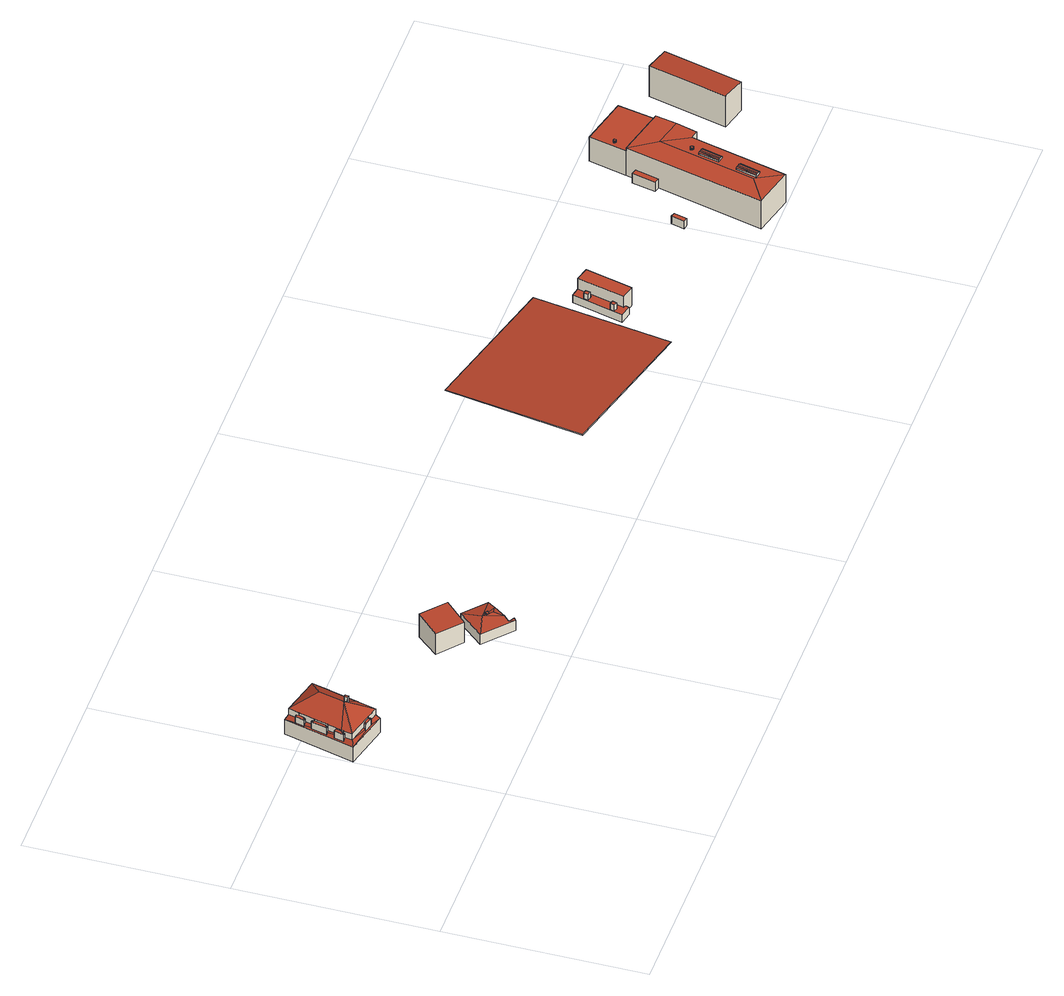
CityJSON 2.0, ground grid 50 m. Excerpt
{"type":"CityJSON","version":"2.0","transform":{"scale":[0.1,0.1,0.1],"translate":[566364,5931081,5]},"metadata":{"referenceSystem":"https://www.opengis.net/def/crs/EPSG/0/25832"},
"CityObjects":{
"building1":{"type":"Building","attributes":{"Grundfläche 2D":"217.127092","Grundhöhe NN":"5.490"},"children":["building1-1","building1-2","building1-3","building1-4","building1-5","building1-6","building1-7"],"geometry":[{"type":"MultiSurface","lod":"3","boundaries":[[[0,1,2]],[[0,3,4,5,6,7,8,9,10,11,12,13,14,15,16,17,18,19,20,1]],[[21,22,23,24,20,19]],[[25,26,27,28,29,30,20,24]],[[31,32,33,34,35,20,30,36,37]],[[32,31,38]],[[35,39,20]],[[40,41,2,1,20,39,42,43,38,31,44,45]],[[46,47,48,49,50,51,52,53]],[[54,55,56,57,58,59,51,50,49,48,47,46,53,60,61]],[[62,63,64,65,51]],[[51,59,66,67,64,63,62]],[[68,69,52]],[[52,69,70,53]],[[68,71,72,73,53,70,69]],[[71,68,65,74,75]],[[76,77,71,75,74]],[[76,74,65,64]],[[78,4,3,0,59,58,79,80]],[[78,81,82,83,84,85,86,57,56,87,88,89,10,9,8,7,6,5,4]],[[89,90,11,10]],[[13,12,11,90,91,92,93,94,95,14]],[[96,97,17,16,15,14,95,98,54,61]],[[97,99,100,19,18,17]],[[100,101,102,22,21,19]],[[102,103,60,53,24,23,22]],[[104,26,25,24,53,73,105,106,107]],[[104,108,27,26]],[[108,109,110,111,72,71,30,29,28,27]],[[112,37,36,30,71,77,113,114,115]],[[116,40,45,44,31,37,112,117,118,119,120]],[[2,41,40,116,121,76,64]],[[122,123,66,59,0,2,64,67,124,125]],[[126,127,52,51]],[[127,128,68,52]],[[128,129,65,68]],[[129,126,51,65]],[[129,128,127,126]]],"semantics":{"surfaces":[{"type":"RoofSurface"},{"type":"WallSurface"},{"type":"GroundSurface"}],"values":[0,0,0,0,0,0,0,0,0,0,0,0,0,0,0,0,0,0,1,1,1,1,1,1,1,1,1,1,1,1,1,1,1,1,1,1,1,2]}}]},
"building1-1":{"type":"BuildingInstallation","parents":["building1"],"geometry":[{"type":"MultiSurface","lod":"3","boundaries":[[[130,123,122,131]],[[125,124,132,133]],[[125,133,131,122]],[[134,133,132,124,67,63]],[[134,135,131,133]],[[66,123,130,131,135,62]]],"semantics":{"surfaces":[{"type":"RoofSurface"},{"type":"WallSurface"}],"values":[0,0,0,1,1,1]}}]},
"building1-2":{"type":"BuildingInstallation","parents":["building1"],"geometry":[{"type":"MultiSurface","lod":"3","boundaries":[[[136,137,106,105]],[[137,138,104,107,106]],[[138,108,104]],[[139,108,138]],[[108,139,111,110,109]],[[137,136,105,73,70,140]],[[140,69,138,137]],[[139,138,69,141]],[[111,139,141,72]]],"semantics":{"surfaces":[{"type":"RoofSurface"},{"type":"WallSurface"}],"values":[0,0,0,0,0,1,1,1,1]}}]},
"building1-3":{"type":"BuildingInstallation","parents":["building1"],"geometry":[{"type":"MultiSurface","lod":"3","boundaries":[[[85,142,143,86]],[[85,84,83,82,81,78,80,144,142]],[[79,144,80]],[[58,145,144,79]],[[145,146,142,144]],[[57,86,143,142,146,50]]],"semantics":{"surfaces":[{"type":"RoofSurface"},{"type":"WallSurface"}],"values":[0,0,0,1,1,1]}}]},
"building1-4":{"type":"BuildingInstallation","parents":["building1"],"geometry":[{"type":"MultiSurface","lod":"3","boundaries":[[[116,147,121]],[[120,119,147,116]],[[119,118,148,149]],[[149,147,119]],[[117,148,118]],[[117,112,148]],[[113,150,148,112,115,114]],[[151,148,150,113,77,75]],[[151,74,149,148]],[[74,152,147,149]],[[121,147,152,76]]],"semantics":{"surfaces":[{"type":"RoofSurface"},{"type":"WallSurface"}],"values":[0,0,0,0,0,0,0,1,1,1,1]}}]},
"building1-5":{"type":"BuildingInstallation","parents":["building1"],"geometry":[{"type":"MultiSurface","lod":"3","boundaries":[[[102,153,103]],[[101,153,102]],[[100,153,101]],[[100,99,154,153]],[[99,97,155,154]],[[96,155,97]],[[156,154,155,96,61,47]],[[156,157,153,154]],[[157,46,60,103,153]]],"semantics":{"surfaces":[{"type":"RoofSurface"},{"type":"WallSurface"}],"values":[0,0,0,0,0,0,1,1,1]}}]},
"building1-6":{"type":"BuildingInstallation","parents":["building1"],"geometry":[{"type":"MultiSurface","lod":"3","boundaries":[[[158,159,160,161]],[[161,160,34,33]],[[161,33,32]],[[161,32,38]],[[158,161,38,43]],[[159,158,43,42]],[[160,159,42,39]],[[39,35,160]],[[35,34,160]]],"semantics":{"surfaces":[{"type":"RoofSurface"},{"type":"WallSurface"}],"values":[0,1,1,1,1,1,1,1,1]}}]},
"building1-7":{"type":"BuildingInstallation","parents":["building1"],"geometry":[{"type":"MultiSurface","lod":"3","boundaries":[[[95,162,98]],[[94,162,95]],[[93,163,162,94]],[[93,92,163]],[[90,164,91]],[[91,164,163,92]],[[90,89,165,164]],[[88,87,165,89]],[[56,49,166,164,165,87]],[[166,167,163,164]],[[167,48,54,98,162,163]]],"semantics":{"surfaces":[{"type":"RoofSurface"},{"type":"WallSurface"}],"values":[0,0,0,0,0,0,0,0,1,1,1]}}]},
"building2":{"type":"Building","attributes":{"Grundfläche 2D":"53.828492","Grundhöhe NN":"5.615"},"geometry":[{"type":"Solid","lod":"3","boundaries":[[[[168,169,170,171]],[[172,173,171,170]],[[173,174,168,171]],[[174,175,169,168]],[[175,172,170,169]],[[175,174,173,172]]]],"semantics":{"surfaces":[{"type":"RoofSurface"},{"type":"WallSurface"},{"type":"GroundSurface"}],"values":[[0,1,1,1,1,2]]}}]},
"building3":{"type":"Building","attributes":{"Grundfläche 2D":"66.274351","Grundhöhe NN":"5.427"},"children":["building3-1"],"geometry":[{"type":"Solid","lod":"3","boundaries":[[[[176,177,178]],[[179,180,178,177,181]],[[182,177,176]],[[177,182,183,184,185]],[[186,184,183]],[[180,187,185]],[[188,189,177,185,187]],[[187,180,179,181,177,189,188]],[[190,191,176,178]],[[191,192,182,176]],[[192,193,183,182]],[[193,194,186,183]],[[194,195,184,186]],[[195,196,197,190,178,180,185,184]],[[191,190,197,196,195,194,193,192]]]],"semantics":{"surfaces":[{"type":"RoofSurface"},{"type":"WallSurface"},{"type":"GroundSurface"}],"values":[[0,0,0,0,0,0,0,0,1,1,1,1,1,1,2]]}}]},
"building3-1":{"type":"BuildingInstallation","parents":["building3"],"geometry":[{"type":"MultiSurface","lod":"3","boundaries":[[[198,199,200,201,202,203,204,205]],[[189,206,198,205,204,203,207,181]],[[206,208,199,198]],[[208,188,179,209,202,201,200,199]],[[209,207,203,202]]],"semantics":{"surfaces":[{"type":"RoofSurface"},{"type":"WallSurface"}],"values":[0,1,1,1,1]}}]},
"building4":{"type":"Building","attributes":{"Grundfläche 2D":"1404.163172","Grundhöhe NN":"8.769"},"geometry":[{"type":"Solid","lod":"3","boundaries":[[[[210,211,212,213]],[[214,215,211,210]],[[215,216,212,211]],[[216,217,213,212]],[[217,214,210,213]],[[216,215,214,217]]]],"semantics":{"surfaces":[{"type":"RoofSurface"},{"type":"WallSurface"},{"type":"GroundSurface"}],"values":[[0,1,1,1,1,2]]}}]},
"building5":{"type":"Building","attributes":{"Grundfläche 2D":"77.921356","Grundhöhe NN":"5.301"},"children":["building5-1","building5-2","building5-3"],"geometry":[{"type":"Solid","lod":"3","boundaries":[[[[218,219,220,221,222,223]],[[224,225,226,227,228]],[[218,223,229,230]],[[219,218,230,231]],[[220,219,231,232]],[[221,220,232,233]],[[224,228,234,235]],[[224,235,229,223,225]],[[225,223,222,226]],[[236,234,228,227,226,222,221,233]],[[234,236,233,232,231,230,229,235]]]],"semantics":{"surfaces":[{"type":"RoofSurface"},{"type":"WallSurface"},{"type":"GroundSurface"}],"values":[[0,0,1,1,1,1,1,1,1,1,2]]}}]},
"building5-1":{"type":"BuildingInstallation","parents":["building5"],"geometry":[{"type":"MultiSurface","lod":"3","boundaries":[[[237,238,239,240]],[[241,242,238,237]],[[243,241,237,240]],[[242,244,239,238]]],"semantics":{"surfaces":[{"type":"RoofSurface"},{"type":"WallSurface"}],"values":[0,1,1,1]}}]},
"building5-2":{"type":"BuildingInstallation","parents":["building5"],"geometry":[{"type":"MultiSurface","lod":"3","boundaries":[[[245,246,247,248]],[[243,240,248,247,249]],[[240,239,245,248]],[[250,246,245,239,244]],[[250,249,247,246]]],"semantics":{"surfaces":[{"type":"RoofSurface"},{"type":"WallSurface"}],"values":[0,1,1,1,1]}}]},
"building5-3":{"type":"BuildingInstallation","parents":["building5"],"geometry":[{"type":"MultiSurface","lod":"3","boundaries":[[[251,252,253,254]],[[254,253,255,256]],[[251,254,256,257]],[[252,251,257,258]],[[253,252,258,255]]],"semantics":{"surfaces":[{"type":"RoofSurface"},{"type":"WallSurface"}],"values":[0,1,1,1,1]}}]},
"building6":{"type":"Building","attributes":{"Grundfläche 2D":"3.960294","Grundhöhe NN":"5.347"},"geometry":[{"type":"Solid","lod":"3","boundaries":[[[[259,260,261,262]],[[263,264,262,261]],[[264,265,259,262]],[[265,266,260,259]],[[266,263,261,260]],[[266,265,264,263]]]],"semantics":{"surfaces":[{"type":"RoofSurface"},{"type":"WallSurface"},{"type":"GroundSurface"}],"values":[[0,1,1,1,1,2]]}}]},
"building7":{"type":"Building","attributes":{"Grundfläche 2D":"546.138985","Grundhöhe NN":"5.249"},"children":["building7-1","building7-2","building7-3","building7-4"],"geometry":[{"type":"Solid","lod":"3","boundaries":[[[[267,268,269,270]],[[268,271,272,269]],[[272,273,274,269]],[[275,274,273]],[[275,270,269,274]],[[276,277,278,279]],[[280,281,282,283]],[[268,267,284,285]],[[268,285,286,277,271]],[[271,277,276,272]],[[282,287,288,273,272,276,289,290,283]],[[275,273,288,291]],[[270,275,291,292]],[[267,270,292,284]],[[279,278,293,294]],[[276,279,294,289]],[[278,277,286,293]],[[280,283,290,295]],[[281,280,295,296]],[[282,281,296,287]],[[286,285,284,292,291,288,287,296,295,290,289,294,293]]]],"semantics":{"surfaces":[{"type":"RoofSurface"},{"type":"WallSurface"},{"type":"GroundSurface"}],"values":[[0,0,0,0,0,0,0,1,1,1,1,1,1,1,1,1,1,1,1,1,2]]}}]},
"building7-1":{"type":"BuildingInstallation","parents":["building7"],"geometry":[{"type":"MultiSurface","lod":"3","boundaries":[[[297,298,299]],[[297,299,300]],[[301,297,300,302]],[[303,301,302,304]],[[303,304,305]],[[303,305,306]],[[299,298,307,308]],[[308,309,310,305,304,302,300,299]],[[310,311,306,305]],[[301,303,306,311,307,298,297]]],"semantics":{"surfaces":[{"type":"RoofSurface"},{"type":"WallSurface"}],"values":[0,0,0,0,0,0,1,1,1,1]}}]},
"building7-2":{"type":"BuildingInstallation","parents":["building7"],"geometry":[{"type":"MultiSurface","lod":"3","boundaries":[[[312,313,314]],[[312,314,315]],[[316,312,315,317]],[[318,316,317,319]],[[318,319,320]],[[318,320,321]],[[322,323,314,313]],[[317,315,314,323,324,320,319]],[[324,325,321,320]],[[325,326,327,322,313,312,316,318,321]]],"semantics":{"surfaces":[{"type":"RoofSurface"},{"type":"WallSurface"}],"values":[0,0,0,0,0,0,1,1,1,1]}}]},
"building7-3":{"type":"BuildingInstallation","parents":["building7"],"geometry":[{"type":"MultiSurface","lod":"3","boundaries":[[[328,329,330,331,332,333,334,335,336,337,338,339,340,341,342,343,344,345,346,347,348,349,350,351,352]],[[333,332,353,354]],[[331,330,355,356]],[[332,331,356,353]],[[334,333,354,357]],[[335,334,357,358]],[[336,335,358,359]],[[337,336,359,360]],[[338,337,360,361]],[[339,338,361,362]],[[340,339,362,363]],[[341,340,363,364]],[[342,341,364,365]],[[343,342,365,366]],[[344,343,366,367]],[[345,344,367,368]],[[346,345,368,369]],[[347,346,369,370]],[[348,347,370,371]],[[349,348,371,372]],[[350,349,372,373]],[[351,350,373,374]],[[352,351,374,375]],[[328,352,375,376]],[[329,328,376,377]],[[330,329,377,355]]],"semantics":{"surfaces":[{"type":"RoofSurface"},{"type":"WallSurface"}],"values":[0,1,1,1,1,1,1,1,1,1,1,1,1,1,1,1,1,1,1,1,1,1,1,1,1,1]}}]},
"building7-4":{"type":"BuildingInstallation","parents":["building7"],"geometry":[{"type":"MultiSurface","lod":"3","boundaries":[[[378,379,380,381,382,383,384,385,386,387,388,389,390,391,392,393,394,395,396,397,398]],[[386,385,399,400]],[[387,386,400,401]],[[383,382,402,403]],[[384,383,403,404]],[[385,384,404,399]],[[388,387,401,405]],[[389,388,405,406]],[[390,389,406,407]],[[391,390,407,408]],[[392,391,408,409]],[[393,392,409,410]],[[394,393,410,411]],[[395,394,411,412]],[[396,395,412,413]],[[397,396,413,414]],[[398,397,414,415]],[[378,398,415,416]],[[379,378,416,417]],[[380,379,417,418]],[[381,380,418,419]],[[382,381,419,402]]],"semantics":{"surfaces":[{"type":"RoofSurface"},{"type":"WallSurface"}],"values":[0,1,1,1,1,1,1,1,1,1,1,1,1,1,1,1,1,1,1,1,1,1]}}]},
"building8":{"type":"Building","attributes":{"Grundfläche 2D":"136.217620","Grundhöhe NN":"5.243"},"geometry":[{"type":"Solid","lod":"3","boundaries":[[[[420,421,422,423,424,425]],[[421,420,425,426,427]],[[422,421,427,428]],[[423,422,428,429]],[[425,424,423,429,426]],[[427,426,429,428]]]],"semantics":{"surfaces":[{"type":"RoofSurface"},{"type":"WallSurface"},{"type":"GroundSurface"}],"values":[[0,1,1,1,1,2]]}}]}
},
"vertices":[
[53,535,79],[90,473,115],[153,510,79],[47,510,79],[47,509,79],[46,509,79],[46,506,79],[45,505,79],[43,497,79],[42,491,79],[36,469,79],[36,468,79],[36,466,79],[28,435,79],[28,434,79],[28,433,79],[23,413,79],[22,411,79],[22,410,79],[19,398,79],[74,410,115],[18,394,79],[17,392,79],[16,389,79],[12,370,79],[78,354,79],[79,353,79],[80,353,79],[81,353,79],[82,353,79],[112,345,79],[123,393,79],[89,404,104],[89,402,104],[83,403,108],[83,406,108],[123,391,79],[123,392,79],[89,405,104],[83,407,108],[141,465,79],[142,466,79],[84,412,109],[90,411,104],[140,460,79],[141,464,79],[16,389,60],[21,414,58],[25,434,57],[33,474,54],[37,492,52],[48,543,48],[2,365,48],[12,370,61],[28,433,61],[36,468,61],[37,473,61],[42,491,61],[48,515,61],[53,535,61],[16,389,61],[23,413,61],[103,526,55],[127,518,58],[153,510,61],[162,514,48],[103,523,61],[126,517,61],[117,336,48],[81,348,53],[60,354,55],[112,345,61],[86,352,61],[61,358,61],[145,458,53],[124,388,58],[142,466,61],[122,389,61],[47,509,72],[48,515,69],[47,510,72],[46,509,72],[46,506,72],[45,505,72],[43,497,72],[43,495,72],[42,491,69],[37,473,72],[36,469,73],[36,469,74],[36,468,74],[36,466,74],[29,439,74],[28,436,73],[28,435,72],[28,434,72],[23,413,72],[22,411,74],[28,433,72],[22,410,75],[19,398,75],[18,394,75],[17,392,74],[16,389,72],[79,353,75],[61,358,72],[66,357,75],[78,354,75],[80,353,75],[81,353,74],[82,353,74],[86,352,72],[123,392,74],[122,389,69],[123,391,72],[123,392,73],[141,465,70],[123,393,74],[124,393,75],[140,460,75],[141,464,71],[142,466,69],[107,521,72],[103,523,70],[126,517,70],[122,518,72],[48,543,5],[2,365,5],[117,336,5],[162,514,5],
[103,526,70],[104,527,70],[127,518,70],[128,521,70],[128,521,51],[104,527,52],
[60,354,72],[60,353,72],[81,348,72],[84,347,72],[60,353,53],[84,347,53],
[36,492,69],[37,492,69],[42,516,69],[42,516,50],[36,492,50],
[147,464,69],[128,387,69],[145,458,69],[124,388,69],[128,387,52],[147,464,53],
[11,390,72],[17,415,72],[21,414,72],[17,415,52],[11,390,52],
[90,411,122],[84,412,122],[83,403,122],[89,402,122],
[25,434,72],[22,434,72],[32,474,72],[33,474,72],[32,474,52],[22,434,52],
[517,300,76],[459,350,76],[413,296,67],[471,246,67],[413,296,6],[471,246,6],[517,300,6],[459,350,6],
[535,275,34],[531,222,43],[590,226,34],[549,214,41],[573,205,39],[542,217,42],[478,210,34],[549,148,34],[540,162,35],[551,175,39],[553,153,36],[552,201,43],[544,209,43],[539,214,43],[590,226,4],[535,275,4],[478,210,4],[549,148,4],[553,153,4],[540,162,4],[551,175,4],[573,205,4],
[538,213,44],[544,208,44],[544,209,44],[549,214,44],[550,215,44],[544,220,44],[542,217,44],[539,214,44],[538,213,43],[544,220,41],[544,208,43],[550,215,41],
[1164,180,76],[1531,84,76],[1624,442,40],[1258,538,40],[1164,180,74],[1531,84,74],[1624,442,38],[1258,538,38],
[1675,364,25],[1643,236,25],[1673,228,25],[1676,239,25],[1670,240,25],[1699,359,25],[1734,350,57],[1699,359,57],[1670,240,57],[1699,233,57],[1705,232,57],[1699,359,3],[1675,364,3],[1643,236,3],[1673,228,3],[1676,239,3],[1705,232,3],[1734,350,3],[1699,233,3],
[1683,322,27],[1685,333,27],[1679,334,27],[1677,323,27],[1683,322,25],[1685,333,25],[1677,323,25],[1679,334,25],
[1679,334,43],[1671,336,43],[1669,325,43],[1677,323,43],[1669,325,25],[1671,336,25],
[1663,265,43],[1653,267,43],[1651,257,43],[1660,254,43],[1651,257,25],[1660,254,25],[1663,265,25],[1653,267,25],
[2015,228,25],[2004,231,25],[1995,198,25],[2007,195,25],[1995,198,3],[2007,195,3],[2015,228,3],[2004,231,3],
[2233,242,86],[2247,295,87],[2175,313,87],[2212,247,86],[2259,348,86],[2133,379,86],[2048,30,86],[2116,71,87],[2152,5,86],[2133,379,76],[2259,348,76],[2281,445,73],[2157,475,73],[2113,359,30],[2099,300,30],[2113,296,30],[2128,355,30],[2233,242,2],[2247,295,2],[2259,348,2],[2113,296,2],[2048,30,2],[2133,379,2],[2128,355,2],[2152,5,2],[2212,247,2],[2281,445,2],[2157,475,2],[2113,359,2],[2099,300,2],
[2138,116,94],[2135,117,92],[2122,66,92],[2126,65,94],[2142,115,94],[2130,64,94],[2147,114,94],[2135,63,94],[2139,62,92],[2152,112,92],[2135,117,87],[2122,66,87],[2126,65,87],[2139,62,87],[2152,112,87],
[2162,213,94],[2159,214,92],[2147,163,92],[2150,162,94],[2166,212,94],[2154,161,94],[2172,211,94],[2159,160,94],[2163,159,92],[2176,210,92],[2159,214,87],[2147,163,87],[2163,159,87],[2176,210,87],[2172,211,87],[2162,213,87],
[2176,238,92],[2175,238,92],[2174,239,92],[2173,239,92],[2172,239,92],[2171,239,92],[2170,238,92],[2170,237,92],[2169,237,92],[2169,236,92],[2169,235,92],[2169,234,92],[2169,233,92],[2170,232,92],[2171,231,92],[2172,231,92],[2173,231,92],[2174,231,92],[2175,231,92],[2176,232,92],[2176,233,92],[2177,234,92],[2177,235,92],[2177,236,92],[2177,237,92],[2172,239,87],[2171,239,87],[2174,239,87],[2173,239,87],[2170,238,87],[2170,237,87],[2169,237,87],[2169,236,87],[2169,235,87],[2169,234,87],[2169,233,87],[2170,232,87],[2171,231,87],[2172,231,87],[2173,231,87],[2174,231,87],[2175,231,87],[2176,232,87],[2176,233,87],[2177,234,87],[2177,235,87],[2177,236,87],[2177,237,87],[2176,238,87],[2175,238,87],
[2160,415,80],[2160,416,80],[2159,416,80],[2159,417,80],[2158,417,80],[2157,418,80],[2156,418,80],[2156,417,80],[2155,417,80],[2154,416,80],[2153,415,80],[2153,414,80],[2154,413,80],[2154,412,80],[2155,411,80],[2156,411,80],[2157,411,80],[2158,411,80],[2159,412,80],[2160,413,80],[2160,414,80],[2156,417,75],[2155,417,75],[2154,416,75],[2158,417,75],[2157,418,75],[2156,418,75],[2153,415,75],[2153,414,75],[2154,413,75],[2154,412,75],[2155,411,75],[2156,411,75],[2157,411,75],[2158,411,75],[2159,412,75],[2160,413,75],[2160,414,75],[2160,415,75],[2160,416,75],[2159,416,75],[2159,417,75],
[2365,213,94],[2427,197,88],[2476,395,88],[2411,411,94],[2387,316,94],[2362,213,94],[2362,213,2],[2427,197,2],[2476,395,2],[2411,411,2]
]}
